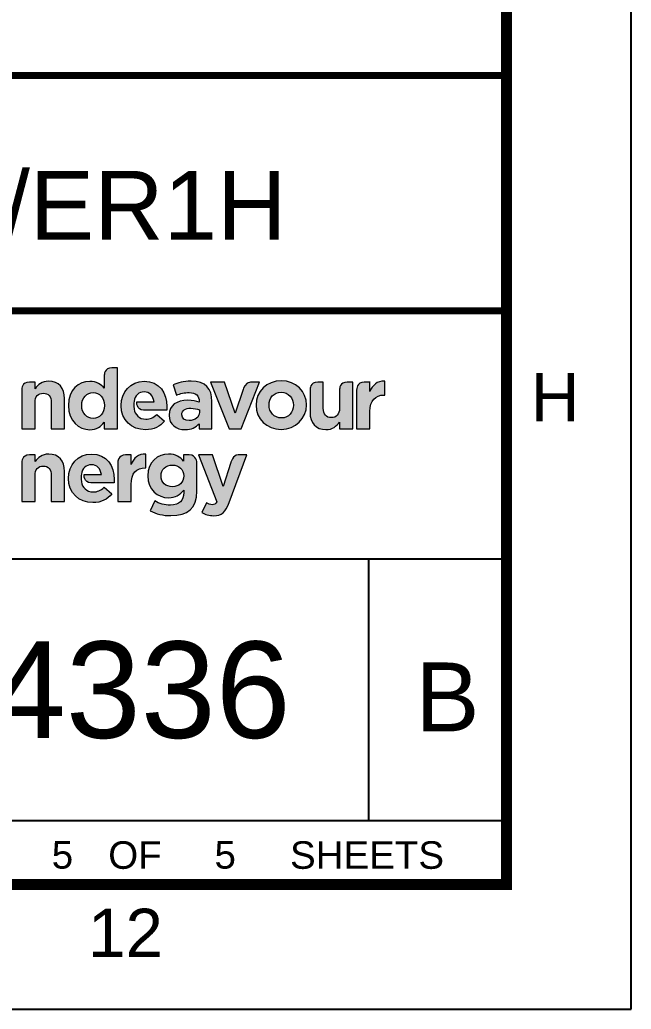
# Paper-space layout 'Retic (5)' of a CAD drawing. Header units: metres. Extents: x -30 to 775, y -5 to 571.
# Drawn here: x 730.1 to 774.5, y -5.5 to 66.4 of the extents above; entities that cross this region are included whole.
import ezdxf
from ezdxf.enums import TextEntityAlignment as Align

# ---------------------------------------------------------------- set-up
doc = ezdxf.new("R2010")
doc.units = ezdxf.units.M
doc.header["$LTSCALE"] = 0.7
for name, color, linetype in [('_User Miscellaneous1', 3, 'Continuous'), ('Notes', 7, 'Continuous'), ('SupportsUG_SP_EXT', 7, 'Continuous')]:
    doc.layers.add(name, color=color, linetype=linetype)
doc.layers.get('SupportsUG_SP_EXT').off()
doc.styles.add('ARIAL', font='arial.ttf', dxfattribs={"height": 2})
doc.styles.add('iecISOCP', font='isocp.shx')
doc.styles.get("Standard").update_dxf_attribs({"font": 'arial.ttf'})

# ---------------------------------------------------------------- blocks, each defined once
blk = doc.blocks.new('A1_FRAME_TITLE')
at = {"layer": '_User Miscellaneous1'}
h = blk.add_hatch(color=256, dxfattribs=at)
edge = h.paths.add_edge_path(flags=16)
edge.add_spline(control_points=[(745.371, 40.751), (745.371, 41.313), (744.999, 41.685), (744.551, 41.685), (744.102, 41.685), (743.723, 41.319), (743.723, 40.751), (743.723, 40.751), (743.723, 40.738), (743.723, 40.738), (743.723, 40.176), (744.102, 39.804), (744.551, 39.804), (744.999, 39.804), (745.371, 40.176), (745.371, 40.738), (745.371, 40.738), (745.371, 40.751), (745.371, 40.751)], knot_values=[0, 0, 0, 0, 1, 1, 1, 2, 2, 2, 3, 3, 3, 4, 4, 4, 5, 5, 5, 6, 6, 6, 6], degree=3, periodic=0)
edge = h.paths.add_edge_path()
edge.add_spline(control_points=[(745.359, 39.059), (745.359, 39.059), (745.359, 39.539), (745.359, 39.539), (745.126, 39.223), (744.803, 38.989), (744.305, 38.989), (743.515, 38.989), (742.764, 39.608), (742.764, 40.738), (742.764, 40.738), (742.764, 40.751), (742.764, 40.751), (742.764, 41.882), (743.503, 42.5), (744.305, 42.5), (744.816, 42.5), (745.131, 42.266), (745.359, 41.995), (745.359, 41.995), (745.359, 42.884), (745.359, 42.923), (745.359, 42.961), (745.361, 43.479), (745.915, 43.479), (746.303, 43.479), (746.319, 43.479), (746.319, 43.479), (746.319, 43.479), (746.319, 39.059), (746.319, 39.059), (746.319, 39.059), (745.359, 39.059), (745.359, 39.059)], knot_values=[0, 0, 0, 0, 1, 1, 1, 2, 2, 2, 3, 3, 3, 4, 4, 4, 5, 5, 5, 6, 6, 6, 7, 7, 7, 8, 8, 8, 9, 9, 9, 10, 10, 10, 11, 11, 11, 11], degree=3, periodic=0)
h = blk.add_hatch(color=256, dxfattribs=at)
edge = h.paths.add_edge_path()
edge.add_spline(control_points=[(741.516, 39.059), (741.516, 39.059), (741.516, 40.947), (741.516, 40.947), (741.516, 41.402), (741.301, 41.635), (740.935, 41.635), (740.568, 41.635), (740.335, 41.402), (740.335, 40.947), (740.335, 40.947), (740.335, 39.059), (740.335, 39.059), (740.335, 39.059), (739.375, 39.059), (739.375, 39.059), (739.375, 39.059), (739.376, 41.83), (739.375, 41.889), (739.374, 41.947), (739.374, 42.443), (739.932, 42.443), (740.335, 42.443), (740.335, 42.443), (740.335, 42.443), (740.335, 42.443), (740.335, 41.964), (740.335, 41.964), (740.556, 42.248), (740.84, 42.507), (741.326, 42.507), (742.053, 42.507), (742.476, 42.027), (742.476, 41.25), (742.476, 41.25), (742.476, 39.059), (742.476, 39.059), (742.476, 39.059), (741.516, 39.059), (741.516, 39.059)], knot_values=[0, 0, 0, 0, 1, 1, 1, 2, 2, 2, 3, 3, 3, 4, 4, 4, 5, 5, 5, 6, 6, 6, 7, 7, 7, 8, 8, 8, 9, 9, 9, 10, 10, 10, 11, 11, 11, 12, 12, 12, 13, 13, 13, 13], degree=3, periodic=0)
h = blk.add_hatch(color=256, dxfattribs=at)
edge = h.paths.add_edge_path()
edge.add_spline(control_points=[(748.259, 42.508), (747.274, 42.508), (746.585, 41.713), (746.585, 40.747), (746.585, 40.747), (746.585, 40.734), (746.585, 40.734), (746.585, 39.699), (747.337, 38.985), (748.354, 38.985), (748.966, 38.985), (749.421, 39.225), (749.736, 39.616), (749.736, 39.616), (749.187, 40.102), (749.187, 40.102), (748.922, 39.856), (748.688, 39.762), (748.366, 39.755), (747.902, 39.746), (747.573, 40.112), (747.527, 40.483), (747.487, 40.803), (747.501, 40.909), (747.523, 41.048), (747.589, 41.466), (747.861, 41.738), (748.259, 41.738), (748.663, 41.738), (748.916, 41.448), (748.973, 41.018), (748.973, 41.018), (747.712, 41.018), (747.712, 41.018), (747.712, 41.018), (747.689, 40.418), (748.215, 40.418), (748.741, 40.418), (749.894, 40.418), (749.894, 40.418), (749.901, 40.507), (749.907, 40.564), (749.907, 40.658), (749.907, 40.658), (749.907, 40.671), (749.907, 40.671), (749.907, 41.631), (749.389, 42.508), (748.259, 42.508)], knot_values=[0, 0, 0, 0, 1, 1, 1, 2, 2, 2, 3, 3, 3, 4, 4, 4, 5, 5, 5, 6, 6, 6, 7, 7, 7, 8, 8, 8, 9, 9, 9, 10, 10, 10, 11, 11, 11, 12, 12, 12, 13, 13, 13, 14, 14, 14, 15, 15, 15, 16, 16, 16, 16], degree=3, periodic=0)
h = blk.add_hatch(color=256, dxfattribs=at)
edge = h.paths.add_edge_path(flags=16)
edge.add_spline(control_points=[(752.265, 40.422), (752.101, 40.498), (751.886, 40.549), (751.652, 40.549), (751.242, 40.549), (750.99, 40.384), (750.99, 40.081), (750.99, 40.081), (750.99, 40.069), (750.99, 40.069), (750.99, 39.81), (751.204, 39.658), (751.514, 39.658), (751.962, 39.658), (752.265, 39.904), (752.265, 40.252), (752.265, 40.252), (752.265, 40.422), (752.265, 40.422)], knot_values=[0, 0, 0, 0, 1, 1, 1, 2, 2, 2, 3, 3, 3, 4, 4, 4, 5, 5, 5, 6, 6, 6, 6], degree=3, periodic=0)
edge = h.paths.add_edge_path()
edge.add_spline(control_points=[(752.246, 39.058), (752.246, 39.058), (752.246, 39.425), (752.246, 39.425), (752.012, 39.166), (751.69, 38.995), (751.223, 38.995), (750.586, 38.995), (750.061, 39.361), (750.061, 40.031), (750.061, 40.031), (750.061, 40.043), (750.061, 40.043), (750.061, 40.782), (750.623, 41.123), (751.425, 41.123), (751.766, 41.123), (752.012, 41.066), (752.252, 40.984), (752.252, 40.984), (752.252, 41.041), (752.252, 41.041), (752.252, 41.439), (752.006, 41.687), (751.526, 41.687), (751.16, 41.687), (750.901, 41.618), (750.592, 41.504), (750.592, 41.504), (750.352, 42.237), (750.352, 42.237), (750.724, 42.401), (751.091, 42.508), (751.665, 42.508), (752.714, 42.508), (753.175, 41.965), (753.175, 41.049), (753.175, 41.049), (753.175, 39.058), (753.175, 39.058), (753.175, 39.058), (752.246, 39.058), (752.246, 39.058)], knot_values=[0, 0, 0, 0, 1, 1, 1, 2, 2, 2, 3, 3, 3, 4, 4, 4, 5, 5, 5, 6, 6, 6, 7, 7, 7, 8, 8, 8, 9, 9, 9, 10, 10, 10, 11, 11, 11, 12, 12, 12, 13, 13, 13, 14, 14, 14, 14], degree=3, periodic=0)
h = blk.add_hatch(color=256, dxfattribs=at)
edge = h.paths.add_edge_path()
edge.add_spline(control_points=[(755.284, 39.059), (755.284, 39.059), (754.413, 39.059), (754.413, 39.059), (754.413, 39.059), (753.08, 42.446), (753.08, 42.446), (753.08, 42.446), (754.097, 42.446), (754.097, 42.446), (754.097, 42.446), (754.855, 40.202), (754.855, 40.202), (754.855, 40.202), (755.432, 41.915), (755.432, 41.915), (755.432, 41.915), (755.597, 42.446), (755.976, 42.446), (756.355, 42.446), (756.616, 42.446), (756.616, 42.446), (756.616, 42.446), (755.284, 39.059), (755.284, 39.059)], knot_values=[0, 0, 0, 0, 1, 1, 1, 2, 2, 2, 3, 3, 3, 4, 4, 4, 5, 5, 5, 6, 6, 6, 7, 7, 7, 8, 8, 8, 8], degree=3, periodic=0)
h = blk.add_hatch(color=256, dxfattribs=at)
edge = h.paths.add_edge_path(flags=16)
edge.add_spline(control_points=[(759.09, 40.776), (759.09, 41.275), (758.729, 41.711), (758.199, 41.711), (757.65, 41.711), (757.321, 41.288), (757.321, 40.789), (757.321, 40.789), (757.321, 40.776), (757.321, 40.776), (757.321, 40.278), (757.681, 39.842), (758.212, 39.842), (758.761, 39.842), (759.09, 40.265), (759.09, 40.764), (759.09, 40.764), (759.09, 40.776), (759.09, 40.776)], knot_values=[0, 0, 0, 0, 1, 1, 1, 2, 2, 2, 3, 3, 3, 4, 4, 4, 5, 5, 5, 6, 6, 6, 6], degree=3, periodic=0)
edge = h.paths.add_edge_path()
edge.add_spline(control_points=[(758.199, 39.015), (757.151, 39.015), (756.374, 39.791), (756.374, 40.764), (756.374, 40.764), (756.374, 40.776), (756.374, 40.776), (756.374, 41.749), (757.157, 42.538), (758.212, 42.538), (759.26, 42.538), (760.037, 41.762), (760.037, 40.789), (760.037, 40.789), (760.037, 40.776), (760.037, 40.776), (760.037, 39.804), (759.253, 39.015), (758.199, 39.015)], knot_values=[0, 0, 0, 0, 1, 1, 1, 2, 2, 2, 3, 3, 3, 4, 4, 4, 5, 5, 5, 6, 6, 6, 6], degree=3, periodic=0)
h = blk.add_hatch(color=256, dxfattribs=at)
edge = h.paths.add_edge_path()
edge.add_spline(control_points=[(762.436, 39.059), (762.436, 39.059), (762.436, 39.538), (762.436, 39.538), (762.215, 39.254), (761.931, 38.995), (761.444, 38.995), (760.718, 38.995), (760.295, 39.475), (760.295, 40.252), (760.295, 40.252), (760.295, 41.839), (760.295, 41.887), (760.295, 41.935), (760.291, 42.443), (760.848, 42.443), (761.255, 42.443), (761.255, 42.443), (761.255, 42.443), (761.255, 42.443), (761.255, 40.555), (761.255, 40.555), (761.255, 40.1), (761.47, 39.867), (761.836, 39.867), (762.202, 39.867), (762.436, 40.1), (762.436, 40.555), (762.436, 40.555), (762.436, 41.822), (762.436, 41.889), (762.436, 41.956), (762.441, 42.443), (762.993, 42.443), (763.396, 42.443), (763.396, 42.443), (763.396, 42.443), (763.396, 42.443), (763.396, 39.059), (763.396, 39.059), (763.396, 39.059), (762.436, 39.059), (762.436, 39.059)], knot_values=[0, 0, 0, 0, 1, 1, 1, 2, 2, 2, 3, 3, 3, 4, 4, 4, 5, 5, 5, 6, 6, 6, 7, 7, 7, 8, 8, 8, 9, 9, 9, 10, 10, 10, 11, 11, 11, 12, 12, 12, 13, 13, 13, 14, 14, 14, 14], degree=3, periodic=0)
h = blk.add_hatch(color=256, dxfattribs=at)
edge = h.paths.add_edge_path()
edge.add_spline(control_points=[(765.666, 41.503), (765.028, 41.503), (764.637, 41.118), (764.637, 40.309), (764.637, 40.309), (764.637, 39.059), (764.637, 39.059), (764.637, 39.059), (763.677, 39.059), (763.677, 39.059), (763.677, 39.059), (763.677, 41.857), (763.677, 41.888), (763.677, 41.919), (763.675, 42.444), (764.234, 42.444), (764.793, 42.444), (764.637, 42.444), (764.637, 42.444), (764.637, 42.444), (764.637, 41.762), (764.637, 41.762), (764.832, 42.229), (765.148, 42.532), (765.716, 42.507), (765.716, 42.507), (765.716, 41.503), (765.716, 41.503), (765.716, 41.503), (765.666, 41.503), (765.666, 41.503)], knot_values=[0, 0, 0, 0, 1, 1, 1, 2, 2, 2, 3, 3, 3, 4, 4, 4, 5, 5, 5, 6, 6, 6, 7, 7, 7, 8, 8, 8, 9, 9, 9, 10, 10, 10, 10], degree=3, periodic=0)
h = blk.add_hatch(color=256, dxfattribs=at)
edge = h.paths.add_edge_path()
edge.add_spline(control_points=[(741.516, 33.774), (741.516, 33.774), (741.516, 35.662), (741.516, 35.662), (741.516, 36.117), (741.301, 36.351), (740.935, 36.351), (740.568, 36.351), (740.335, 36.117), (740.335, 35.662), (740.335, 35.662), (740.335, 33.774), (740.335, 33.774), (740.335, 33.774), (739.375, 33.774), (739.375, 33.774), (739.375, 33.774), (739.376, 36.546), (739.375, 36.604), (739.374, 36.662), (739.374, 37.159), (739.932, 37.159), (740.335, 37.159), (740.335, 37.159), (740.335, 37.159), (740.335, 37.159), (740.335, 36.679), (740.335, 36.679), (740.556, 36.963), (740.84, 37.222), (741.326, 37.222), (742.053, 37.222), (742.476, 36.742), (742.476, 35.965), (742.476, 35.965), (742.476, 33.774), (742.476, 33.774), (742.476, 33.774), (741.516, 33.774), (741.516, 33.774)], knot_values=[0, 0, 0, 0, 1, 1, 1, 2, 2, 2, 3, 3, 3, 4, 4, 4, 5, 5, 5, 6, 6, 6, 7, 7, 7, 8, 8, 8, 9, 9, 9, 10, 10, 10, 11, 11, 11, 12, 12, 12, 13, 13, 13, 13], degree=3, periodic=0)
h = blk.add_hatch(color=256, dxfattribs=at)
edge = h.paths.add_edge_path()
edge.add_spline(control_points=[(744.437, 37.222), (743.452, 37.222), (742.764, 36.427), (742.764, 35.46), (742.764, 35.46), (742.764, 35.448), (742.764, 35.448), (742.764, 34.413), (743.515, 33.699), (744.532, 33.699), (745.144, 33.699), (745.599, 33.939), (745.915, 34.33), (745.915, 34.33), (745.365, 34.816), (745.365, 34.816), (745.1, 34.57), (744.866, 34.476), (744.545, 34.469), (744.08, 34.46), (743.752, 34.826), (743.705, 35.197), (743.665, 35.517), (743.679, 35.623), (743.701, 35.762), (743.767, 36.179), (744.039, 36.452), (744.437, 36.452), (744.841, 36.452), (745.094, 36.161), (745.151, 35.732), (745.151, 35.732), (743.89, 35.732), (743.89, 35.732), (743.89, 35.732), (743.867, 35.132), (744.393, 35.132), (744.919, 35.132), (746.073, 35.132), (746.073, 35.132), (746.079, 35.221), (746.085, 35.277), (746.085, 35.372), (746.085, 35.372), (746.085, 35.385), (746.085, 35.385), (746.085, 36.345), (745.567, 37.222), (744.437, 37.222)], knot_values=[0, 0, 0, 0, 1, 1, 1, 2, 2, 2, 3, 3, 3, 4, 4, 4, 5, 5, 5, 6, 6, 6, 7, 7, 7, 8, 8, 8, 9, 9, 9, 10, 10, 10, 11, 11, 11, 12, 12, 12, 13, 13, 13, 14, 14, 14, 15, 15, 15, 16, 16, 16, 16], degree=3, periodic=0)
h = blk.add_hatch(color=256, dxfattribs=at)
edge = h.paths.add_edge_path()
edge.add_spline(control_points=[(748.338, 36.214), (747.7, 36.214), (747.308, 35.829), (747.308, 35.021), (747.308, 35.021), (747.308, 33.77), (747.308, 33.77), (747.308, 33.77), (746.348, 33.77), (746.348, 33.77), (746.348, 33.77), (746.348, 36.568), (746.348, 36.599), (746.348, 36.63), (746.346, 37.155), (746.905, 37.155), (747.308, 37.155), (747.308, 37.155), (747.308, 37.155), (747.308, 37.155), (747.308, 36.473), (747.308, 36.473), (747.504, 36.94), (747.819, 37.244), (748.388, 37.219), (748.388, 37.219), (748.388, 36.214), (748.388, 36.214), (748.388, 36.214), (748.338, 36.214), (748.338, 36.214)], knot_values=[0, 0, 0, 0, 1, 1, 1, 2, 2, 2, 3, 3, 3, 4, 4, 4, 5, 5, 5, 6, 6, 6, 7, 7, 7, 8, 8, 8, 9, 9, 9, 10, 10, 10, 10], degree=3, periodic=0)
h = blk.add_hatch(color=256, dxfattribs=at)
edge = h.paths.add_edge_path(flags=16)
edge.add_spline(control_points=[(751.129, 35.643), (751.129, 36.105), (750.769, 36.427), (750.302, 36.427), (749.835, 36.427), (749.481, 36.105), (749.481, 35.643), (749.481, 35.643), (749.481, 35.631), (749.481, 35.631), (749.481, 35.164), (749.835, 34.848), (750.302, 34.848), (750.769, 34.848), (751.129, 35.17), (751.129, 35.631), (751.129, 35.631), (751.129, 35.643), (751.129, 35.643)], knot_values=[0, 0, 0, 0, 1, 1, 1, 2, 2, 2, 3, 3, 3, 4, 4, 4, 5, 5, 5, 6, 6, 6, 6], degree=3, periodic=0)
edge = h.paths.add_edge_path()
edge.add_spline(control_points=[(750.188, 32.751), (749.639, 32.751), (749.121, 32.878), (748.692, 33.105), (748.692, 33.105), (749.02, 33.825), (749.02, 33.825), (749.367, 33.629), (749.715, 33.515), (750.164, 33.515), (750.82, 33.515), (751.129, 33.832), (751.129, 34.437), (751.129, 34.437), (751.129, 34.602), (751.129, 34.602), (750.845, 34.261), (750.536, 34.053), (750.024, 34.053), (749.235, 34.053), (748.521, 34.627), (748.521, 35.631), (748.521, 35.631), (748.521, 35.643), (748.521, 35.643), (748.521, 36.654), (749.248, 37.222), (750.024, 37.222), (750.548, 37.222), (750.858, 37.001), (751.117, 36.717), (751.117, 36.717), (751.117, 37.159), (751.117, 37.159), (751.117, 37.159), (751.117, 37.159), (751.523, 37.159), (752.081, 37.159), (752.077, 36.6), (752.077, 36.6), (752.077, 36.6), (752.077, 34.539), (752.077, 34.539), (752.077, 33.263), (751.445, 32.751), (750.188, 32.751)], knot_values=[0, 0, 0, 0, 1, 1, 1, 2, 2, 2, 3, 3, 3, 4, 4, 4, 5, 5, 5, 6, 6, 6, 7, 7, 7, 8, 8, 8, 9, 9, 9, 10, 10, 10, 11, 11, 11, 12, 12, 12, 13, 13, 13, 14, 14, 14, 15, 15, 15, 15], degree=3, periodic=0)
h = blk.add_hatch(color=256, dxfattribs=at)
edge = h.paths.add_edge_path()
edge.add_spline(control_points=[(754.415, 33.695), (754.156, 33.006), (753.878, 32.748), (753.304, 32.748), (752.956, 32.748), (752.697, 32.836), (752.451, 32.981), (752.451, 32.981), (752.773, 33.676), (752.773, 33.676), (752.9, 33.6), (753.057, 33.543), (753.184, 33.543), (753.348, 33.543), (753.436, 33.594), (753.519, 33.764), (753.519, 33.764), (752.192, 37.162), (752.192, 37.162), (752.192, 37.162), (753.209, 37.162), (753.209, 37.162), (753.209, 37.162), (753.979, 34.857), (753.979, 34.857), (753.979, 34.857), (754.539, 36.604), (754.539, 36.604), (754.539, 36.604), (754.71, 37.162), (755.07, 37.162), (755.429, 37.162), (755.716, 37.162), (755.716, 37.162), (755.716, 37.162), (754.415, 33.695), (754.415, 33.695)], knot_values=[0, 0, 0, 0, 1, 1, 1, 2, 2, 2, 3, 3, 3, 4, 4, 4, 5, 5, 5, 6, 6, 6, 7, 7, 7, 8, 8, 8, 9, 9, 9, 10, 10, 10, 11, 11, 11, 12, 12, 12, 12], degree=3, periodic=0)
at = {"layer": '_User Miscellaneous1', "lineweight": 0}
for points, knots in [([(745.359, 39.059), (745.359, 39.059), (745.359, 39.539), (745.359, 39.539), (745.126, 39.223), (744.803, 38.989), (744.305, 38.989), (743.515, 38.989), (742.764, 39.608), (742.764, 40.738), (742.764, 40.738), (742.764, 40.751), (742.764, 40.751), (742.764, 41.882), (743.503, 42.5), (744.305, 42.5), (744.816, 42.5), (745.131, 42.266), (745.359, 41.995), (745.359, 41.995), (745.359, 42.884), (745.359, 42.923), (745.359, 42.961), (745.361, 43.479), (745.915, 43.479), (746.303, 43.479), (746.319, 43.479), (746.319, 43.479), (746.319, 43.479), (746.319, 39.059), (746.319, 39.059), (746.319, 39.059), (745.359, 39.059), (745.359, 39.059)], [0, 0, 0, 0, 1, 1, 1, 2, 2, 2, 3, 3, 3, 4, 4, 4, 5, 5, 5, 6, 6, 6, 7, 7, 7, 8, 8, 8, 9, 9, 9, 10, 10, 10, 11, 11, 11, 11]), ([(741.516, 39.059), (741.516, 39.059), (741.516, 40.947), (741.516, 40.947), (741.516, 41.402), (741.301, 41.635), (740.935, 41.635), (740.568, 41.635), (740.335, 41.402), (740.335, 40.947), (740.335, 40.947), (740.335, 39.059), (740.335, 39.059), (740.335, 39.059), (739.375, 39.059), (739.375, 39.059), (739.375, 39.059), (739.376, 41.83), (739.375, 41.889), (739.374, 41.947), (739.374, 42.443), (739.932, 42.443), (740.335, 42.443), (740.335, 42.443), (740.335, 42.443), (740.335, 42.443), (740.335, 41.964), (740.335, 41.964), (740.556, 42.248), (740.84, 42.507), (741.326, 42.507), (742.053, 42.507), (742.476, 42.027), (742.476, 41.25), (742.476, 41.25), (742.476, 39.059), (742.476, 39.059), (742.476, 39.059), (741.516, 39.059), (741.516, 39.059)], [0, 0, 0, 0, 1, 1, 1, 2, 2, 2, 3, 3, 3, 4, 4, 4, 5, 5, 5, 6, 6, 6, 7, 7, 7, 8, 8, 8, 9, 9, 9, 10, 10, 10, 11, 11, 11, 12, 12, 12, 13, 13, 13, 13]), ([(748.259, 42.508), (747.274, 42.508), (746.585, 41.713), (746.585, 40.747), (746.585, 40.747), (746.585, 40.734), (746.585, 40.734), (746.585, 39.699), (747.337, 38.985), (748.354, 38.985), (748.966, 38.985), (749.421, 39.225), (749.736, 39.616), (749.736, 39.616), (749.187, 40.102), (749.187, 40.102), (748.922, 39.856), (748.688, 39.762), (748.366, 39.755), (747.902, 39.746), (747.573, 40.112), (747.527, 40.483), (747.487, 40.803), (747.501, 40.909), (747.523, 41.048), (747.589, 41.466), (747.861, 41.738), (748.259, 41.738), (748.663, 41.738), (748.916, 41.448), (748.973, 41.018), (748.973, 41.018), (747.712, 41.018), (747.712, 41.018), (747.712, 41.018), (747.689, 40.418), (748.215, 40.418), (748.741, 40.418), (749.894, 40.418), (749.894, 40.418), (749.901, 40.507), (749.907, 40.564), (749.907, 40.658), (749.907, 40.658), (749.907, 40.671), (749.907, 40.671), (749.907, 41.631), (749.389, 42.508), (748.259, 42.508)], [0, 0, 0, 0, 1, 1, 1, 2, 2, 2, 3, 3, 3, 4, 4, 4, 5, 5, 5, 6, 6, 6, 7, 7, 7, 8, 8, 8, 9, 9, 9, 10, 10, 10, 11, 11, 11, 12, 12, 12, 13, 13, 13, 14, 14, 14, 15, 15, 15, 16, 16, 16, 16]), ([(752.246, 39.058), (752.246, 39.058), (752.246, 39.425), (752.246, 39.425), (752.012, 39.166), (751.69, 38.995), (751.223, 38.995), (750.586, 38.995), (750.061, 39.361), (750.061, 40.031), (750.061, 40.031), (750.061, 40.043), (750.061, 40.043), (750.061, 40.782), (750.623, 41.123), (751.425, 41.123), (751.766, 41.123), (752.012, 41.066), (752.252, 40.984), (752.252, 40.984), (752.252, 41.041), (752.252, 41.041), (752.252, 41.439), (752.006, 41.687), (751.526, 41.687), (751.16, 41.687), (750.901, 41.618), (750.592, 41.504), (750.592, 41.504), (750.352, 42.237), (750.352, 42.237), (750.724, 42.401), (751.091, 42.508), (751.665, 42.508), (752.714, 42.508), (753.175, 41.965), (753.175, 41.049), (753.175, 41.049), (753.175, 39.058), (753.175, 39.058), (753.175, 39.058), (752.246, 39.058), (752.246, 39.058)], [0, 0, 0, 0, 1, 1, 1, 2, 2, 2, 3, 3, 3, 4, 4, 4, 5, 5, 5, 6, 6, 6, 7, 7, 7, 8, 8, 8, 9, 9, 9, 10, 10, 10, 11, 11, 11, 12, 12, 12, 13, 13, 13, 14, 14, 14, 14]), ([(755.284, 39.059), (755.284, 39.059), (754.413, 39.059), (754.413, 39.059), (754.413, 39.059), (753.08, 42.446), (753.08, 42.446), (753.08, 42.446), (754.097, 42.446), (754.097, 42.446), (754.097, 42.446), (754.855, 40.202), (754.855, 40.202), (754.855, 40.202), (755.432, 41.915), (755.432, 41.915), (755.432, 41.915), (755.597, 42.446), (755.976, 42.446), (756.355, 42.446), (756.616, 42.446), (756.616, 42.446), (756.616, 42.446), (755.284, 39.059), (755.284, 39.059)], [0, 0, 0, 0, 1, 1, 1, 2, 2, 2, 3, 3, 3, 4, 4, 4, 5, 5, 5, 6, 6, 6, 7, 7, 7, 8, 8, 8, 8]), ([(758.199, 39.015), (757.151, 39.015), (756.374, 39.791), (756.374, 40.764), (756.374, 40.764), (756.374, 40.776), (756.374, 40.776), (756.374, 41.749), (757.157, 42.538), (758.212, 42.538), (759.26, 42.538), (760.037, 41.762), (760.037, 40.789), (760.037, 40.789), (760.037, 40.776), (760.037, 40.776), (760.037, 39.804), (759.253, 39.015), (758.199, 39.015)], [0, 0, 0, 0, 1, 1, 1, 2, 2, 2, 3, 3, 3, 4, 4, 4, 5, 5, 5, 6, 6, 6, 6]), ([(762.436, 39.059), (762.436, 39.059), (762.436, 39.538), (762.436, 39.538), (762.215, 39.254), (761.931, 38.995), (761.444, 38.995), (760.718, 38.995), (760.295, 39.475), (760.295, 40.252), (760.295, 40.252), (760.295, 41.839), (760.295, 41.887), (760.295, 41.935), (760.291, 42.443), (760.848, 42.443), (761.255, 42.443), (761.255, 42.443), (761.255, 42.443), (761.255, 42.443), (761.255, 40.555), (761.255, 40.555), (761.255, 40.1), (761.47, 39.867), (761.836, 39.867), (762.202, 39.867), (762.436, 40.1), (762.436, 40.555), (762.436, 40.555), (762.436, 41.822), (762.436, 41.889), (762.436, 41.956), (762.441, 42.443), (762.993, 42.443), (763.396, 42.443), (763.396, 42.443), (763.396, 42.443), (763.396, 42.443), (763.396, 39.059), (763.396, 39.059), (763.396, 39.059), (762.436, 39.059), (762.436, 39.059)], [0, 0, 0, 0, 1, 1, 1, 2, 2, 2, 3, 3, 3, 4, 4, 4, 5, 5, 5, 6, 6, 6, 7, 7, 7, 8, 8, 8, 9, 9, 9, 10, 10, 10, 11, 11, 11, 12, 12, 12, 13, 13, 13, 14, 14, 14, 14]), ([(765.666, 41.503), (765.028, 41.503), (764.637, 41.118), (764.637, 40.309), (764.637, 40.309), (764.637, 39.059), (764.637, 39.059), (764.637, 39.059), (763.677, 39.059), (763.677, 39.059), (763.677, 39.059), (763.677, 41.857), (763.677, 41.888), (763.677, 41.919), (763.675, 42.444), (764.234, 42.444), (764.793, 42.444), (764.637, 42.444), (764.637, 42.444), (764.637, 42.444), (764.637, 41.762), (764.637, 41.762), (764.832, 42.229), (765.148, 42.532), (765.716, 42.507), (765.716, 42.507), (765.716, 41.503), (765.716, 41.503), (765.716, 41.503), (765.666, 41.503), (765.666, 41.503)], [0, 0, 0, 0, 1, 1, 1, 2, 2, 2, 3, 3, 3, 4, 4, 4, 5, 5, 5, 6, 6, 6, 7, 7, 7, 8, 8, 8, 9, 9, 9, 10, 10, 10, 10]), ([(745.371, 40.751), (745.371, 41.313), (744.999, 41.685), (744.551, 41.685), (744.102, 41.685), (743.723, 41.319), (743.723, 40.751), (743.723, 40.751), (743.723, 40.738), (743.723, 40.738), (743.723, 40.176), (744.102, 39.804), (744.551, 39.804), (744.999, 39.804), (745.371, 40.176), (745.371, 40.738), (745.371, 40.738), (745.371, 40.751), (745.371, 40.751)], [0, 0, 0, 0, 1, 1, 1, 2, 2, 2, 3, 3, 3, 4, 4, 4, 5, 5, 5, 6, 6, 6, 6]), ([(759.09, 40.776), (759.09, 41.275), (758.729, 41.711), (758.199, 41.711), (757.65, 41.711), (757.321, 41.288), (757.321, 40.789), (757.321, 40.789), (757.321, 40.776), (757.321, 40.776), (757.321, 40.278), (757.681, 39.842), (758.212, 39.842), (758.761, 39.842), (759.09, 40.265), (759.09, 40.764), (759.09, 40.764), (759.09, 40.776), (759.09, 40.776)], [0, 0, 0, 0, 1, 1, 1, 2, 2, 2, 3, 3, 3, 4, 4, 4, 5, 5, 5, 6, 6, 6, 6]), ([(752.265, 40.422), (752.101, 40.498), (751.886, 40.549), (751.652, 40.549), (751.242, 40.549), (750.99, 40.384), (750.99, 40.081), (750.99, 40.081), (750.99, 40.069), (750.99, 40.069), (750.99, 39.81), (751.204, 39.658), (751.514, 39.658), (751.962, 39.658), (752.265, 39.904), (752.265, 40.252), (752.265, 40.252), (752.265, 40.422), (752.265, 40.422)], [0, 0, 0, 0, 1, 1, 1, 2, 2, 2, 3, 3, 3, 4, 4, 4, 5, 5, 5, 6, 6, 6, 6]), ([(741.516, 33.774), (741.516, 33.774), (741.516, 35.662), (741.516, 35.662), (741.516, 36.117), (741.301, 36.351), (740.935, 36.351), (740.568, 36.351), (740.335, 36.117), (740.335, 35.662), (740.335, 35.662), (740.335, 33.774), (740.335, 33.774), (740.335, 33.774), (739.375, 33.774), (739.375, 33.774), (739.375, 33.774), (739.376, 36.546), (739.375, 36.604), (739.374, 36.662), (739.374, 37.159), (739.932, 37.159), (740.335, 37.159), (740.335, 37.159), (740.335, 37.159), (740.335, 37.159), (740.335, 36.679), (740.335, 36.679), (740.556, 36.963), (740.84, 37.222), (741.326, 37.222), (742.053, 37.222), (742.476, 36.742), (742.476, 35.965), (742.476, 35.965), (742.476, 33.774), (742.476, 33.774), (742.476, 33.774), (741.516, 33.774), (741.516, 33.774)], [0, 0, 0, 0, 1, 1, 1, 2, 2, 2, 3, 3, 3, 4, 4, 4, 5, 5, 5, 6, 6, 6, 7, 7, 7, 8, 8, 8, 9, 9, 9, 10, 10, 10, 11, 11, 11, 12, 12, 12, 13, 13, 13, 13]), ([(744.437, 37.222), (743.452, 37.222), (742.764, 36.427), (742.764, 35.46), (742.764, 35.46), (742.764, 35.448), (742.764, 35.448), (742.764, 34.413), (743.515, 33.699), (744.532, 33.699), (745.144, 33.699), (745.599, 33.939), (745.915, 34.33), (745.915, 34.33), (745.365, 34.816), (745.365, 34.816), (745.1, 34.57), (744.866, 34.476), (744.545, 34.469), (744.08, 34.46), (743.752, 34.826), (743.705, 35.197), (743.665, 35.517), (743.679, 35.623), (743.701, 35.762), (743.767, 36.179), (744.039, 36.452), (744.437, 36.452), (744.841, 36.452), (745.094, 36.161), (745.151, 35.732), (745.151, 35.732), (743.89, 35.732), (743.89, 35.732), (743.89, 35.732), (743.867, 35.132), (744.393, 35.132), (744.919, 35.132), (746.073, 35.132), (746.073, 35.132), (746.079, 35.221), (746.085, 35.277), (746.085, 35.372), (746.085, 35.372), (746.085, 35.385), (746.085, 35.385), (746.085, 36.345), (745.567, 37.222), (744.437, 37.222)], [0, 0, 0, 0, 1, 1, 1, 2, 2, 2, 3, 3, 3, 4, 4, 4, 5, 5, 5, 6, 6, 6, 7, 7, 7, 8, 8, 8, 9, 9, 9, 10, 10, 10, 11, 11, 11, 12, 12, 12, 13, 13, 13, 14, 14, 14, 15, 15, 15, 16, 16, 16, 16]), ([(748.338, 36.214), (747.7, 36.214), (747.308, 35.829), (747.308, 35.021), (747.308, 35.021), (747.308, 33.77), (747.308, 33.77), (747.308, 33.77), (746.348, 33.77), (746.348, 33.77), (746.348, 33.77), (746.348, 36.568), (746.348, 36.599), (746.348, 36.63), (746.346, 37.155), (746.905, 37.155), (747.308, 37.155), (747.308, 37.155), (747.308, 37.155), (747.308, 37.155), (747.308, 36.473), (747.308, 36.473), (747.504, 36.94), (747.819, 37.244), (748.388, 37.219), (748.388, 37.219), (748.388, 36.214), (748.388, 36.214), (748.388, 36.214), (748.338, 36.214), (748.338, 36.214)], [0, 0, 0, 0, 1, 1, 1, 2, 2, 2, 3, 3, 3, 4, 4, 4, 5, 5, 5, 6, 6, 6, 7, 7, 7, 8, 8, 8, 9, 9, 9, 10, 10, 10, 10]), ([(750.188, 32.751), (749.639, 32.751), (749.121, 32.878), (748.692, 33.105), (748.692, 33.105), (749.02, 33.825), (749.02, 33.825), (749.367, 33.629), (749.715, 33.515), (750.164, 33.515), (750.82, 33.515), (751.129, 33.832), (751.129, 34.437), (751.129, 34.437), (751.129, 34.602), (751.129, 34.602), (750.845, 34.261), (750.536, 34.053), (750.024, 34.053), (749.235, 34.053), (748.521, 34.627), (748.521, 35.631), (748.521, 35.631), (748.521, 35.643), (748.521, 35.643), (748.521, 36.654), (749.248, 37.222), (750.024, 37.222), (750.548, 37.222), (750.858, 37.001), (751.117, 36.717), (751.117, 36.717), (751.117, 37.159), (751.117, 37.159), (751.117, 37.159), (751.117, 37.159), (751.523, 37.159), (752.081, 37.159), (752.077, 36.6), (752.077, 36.6), (752.077, 36.6), (752.077, 34.539), (752.077, 34.539), (752.077, 33.263), (751.445, 32.751), (750.188, 32.751)], [0, 0, 0, 0, 1, 1, 1, 2, 2, 2, 3, 3, 3, 4, 4, 4, 5, 5, 5, 6, 6, 6, 7, 7, 7, 8, 8, 8, 9, 9, 9, 10, 10, 10, 11, 11, 11, 12, 12, 12, 13, 13, 13, 14, 14, 14, 15, 15, 15, 15]), ([(754.415, 33.695), (754.156, 33.006), (753.878, 32.748), (753.304, 32.748), (752.956, 32.748), (752.697, 32.836), (752.451, 32.981), (752.451, 32.981), (752.773, 33.676), (752.773, 33.676), (752.9, 33.6), (753.057, 33.543), (753.184, 33.543), (753.348, 33.543), (753.436, 33.594), (753.519, 33.764), (753.519, 33.764), (752.192, 37.162), (752.192, 37.162), (752.192, 37.162), (753.209, 37.162), (753.209, 37.162), (753.209, 37.162), (753.979, 34.857), (753.979, 34.857), (753.979, 34.857), (754.539, 36.604), (754.539, 36.604), (754.539, 36.604), (754.71, 37.162), (755.07, 37.162), (755.429, 37.162), (755.716, 37.162), (755.716, 37.162), (755.716, 37.162), (754.415, 33.695), (754.415, 33.695)], [0, 0, 0, 0, 1, 1, 1, 2, 2, 2, 3, 3, 3, 4, 4, 4, 5, 5, 5, 6, 6, 6, 7, 7, 7, 8, 8, 8, 9, 9, 9, 10, 10, 10, 11, 11, 11, 12, 12, 12, 12]), ([(751.129, 35.643), (751.129, 36.105), (750.769, 36.427), (750.302, 36.427), (749.835, 36.427), (749.481, 36.105), (749.481, 35.643), (749.481, 35.643), (749.481, 35.631), (749.481, 35.631), (749.481, 35.164), (749.835, 34.848), (750.302, 34.848), (750.769, 34.848), (751.129, 35.17), (751.129, 35.631), (751.129, 35.631), (751.129, 35.643), (751.129, 35.643)], [0, 0, 0, 0, 1, 1, 1, 2, 2, 2, 3, 3, 3, 4, 4, 4, 5, 5, 5, 6, 6, 6, 6])]:
    blk.add_open_spline(points, degree=3, knots=knots, dxfattribs=at)
at = {"layer": 'Notes', "color": 7}
for p, q in [((704.572, 29.618), (774.572, 29.618)), ((764.572, 10.618), (764.572, 29.618)), ((720.572, 10.618), (774.572, 10.618))]:
    blk.add_line(p, q, dxfattribs=at)
at = {"layer": 'Notes', "color": 7, "linetype": 'Continuous'}
blk.add_lwpolyline([(-20.593, -3.071), (783.602, -3.071), (783.602, 573.257), (-20.593, 573.257)], close=True, dxfattribs=at)
for points, const_width in [([(-11.549, 5.973), (774.558, 5.973), (774.558, 564.213), (-11.549, 564.213)], 0.8), ([(704.572, 47.618), (774.572, 47.618), (774.572, 64.7), (704.572, 64.7)], 0.5)]:
    blk.add_lwpolyline(points, close=True, dxfattribs=dict(at, const_width=const_width))
at = {"layer": 'Notes', "color": 7, "linetype": 'Continuous', "const_width": 0.5, "flags": 128}
blk.add_lwpolyline([(-11.549, 47.618), (774.558, 47.618)], dxfattribs=at)
at = {"layer": 'Notes', "color": 7, "style": 'ARIAL'}
for s, p in [('H', (776.308, 39.603)), ('12', (744.181, 0.723))]:
    blk.add_text(s, height=3.5, dxfattribs=at).set_placement(p)
blk.add_text('SHEET No         OF            SHEETS', height=2, dxfattribs=at).set_placement((747.511, 8.119), align=Align.MIDDLE_CENTER)
at = {"layer": 'Notes', "color": 7}
blk.add_attdef('EPD_REF_NO', text='', height=5, dxfattribs=at).set_placement((739.572, 52.772), align=Align.CENTER)
at = {"layer": 'Notes', "color": 3, "style": 'iecISOCP', "flags": 8}
blk.add_attdef('VERSION_NO', text='', height=2.5, rotation=90, dxfattribs=at).set_placement((252.268, 44.54), align=Align.MIDDLE_CENTER)
at = {"layer": 'Notes', "color": 7, "style": 'ARIAL'}
for tag, p in [('CAP_NO', (463.393, 43.457)), ('IE_NUM', (463.255, 37.81)), ('REF_No_1', (285.446, 32.31)), ('REF_1', (307.006, 32.31)), ('GEN_WO', (391.914, 31.763)), ('HV_SWITCH', (463.669, 32.163)), ('REF_No_2', (285.446, 26.31)), ('REF_2', (307.006, 26.31)), ('OH_WO', (391.914, 25.812)), ('UBD_REF', (463.255, 25.828)), ('REF_No_3', (285.446, 20.31)), ('REF_3', (307.006, 20.31)), ('UG_WO', (391.914, 20.052)), ('GIS_MAP_No', (463.255, 20.043)), ('REF_No_4', (285.446, 14.31)), ('REF_4', (307.006, 14.31)), ('SUB_WO', (391.914, 13.812)), ('HV_OP_DIAG', (463.532, 14.199)), ('LGA', (463.151, 7.777))]:
    blk.add_attdef(tag, p, '', height=2, dxfattribs=at)
at = {"layer": 'Notes', "color": 7, "style": 'ARIAL', "width": 1.1}
for tag, p in [('T1', (634.579, 39.465)), ('T2', (634.579, 34.346)), ('T3', (634.579, 28.92)), ('T4', (634.579, 23.657)), ('T5', (634.579, 18.231)), ('T6', (634.579, 12.969))]:
    blk.add_attdef(tag, text='', height=3.5, dxfattribs=at).set_placement(p, align=Align.CENTER)
at = {"layer": 'Notes', "color": 7, "style": 'ARIAL'}
for tag, height, p in [('scale', 2, (517.961, 33.269)), ('DRAWN', 2, (517.961, 24.931)), ('REV', 5, (770.26, 17.095)), ('CHD', 2, (517.961, 8.931)), ('DESIGN', 2, (555.822, 9.155))]:
    blk.add_attdef(tag, text='', height=height, dxfattribs=at).set_placement(p, align=Align.CENTER)
blk.add_attdef('NUM', text='', height=7, dxfattribs=at).set_placement((742.572, 20.118), align=Align.MIDDLE_CENTER)
for tag, p in [('NS', (742.326, 8.119)), ('SHTS', (754.136, 8.119))]:
    blk.add_attdef(tag, text='', height=2, dxfattribs=at).set_placement(p, align=Align.MIDDLE)
at = {"layer": 'Notes', "style": 'iecISOCP'}
blk.add_attdef('ExportID', (-11.526, 2.346), '', height=2.5, dxfattribs=at)
at = {"layer": 'Notes', "style": 'iecISOCP', "flags": 1}
for tag, p in [('ProjectType', (-6.433, -26.841)), ('DrawingNumber', (14.907, -26.847)), ('ExportDate', (39.677, -26.833)), ('ExportUserName', (48.547, -26.844)), ('DesignerCompanyName', (60.877, -26.837)), ('ExportAreaOfInterest', (76.493, -26.857)), ('GIS_SUCCESS', (91.39, -26.824)), ('CAD_SUCCESS', (101.181, -26.827)), ('ExportCategories', (119.476, -26.841)), ('ProjectNumber', (2.953, -26.862)), ('ProjectDescription', (26.957, -26.869)), ('DEPOTCODE', (111.499, -26.921)), ('Comments', (133.778, -26.927)), ('EPD_-_VERSION_1.5', (141.195, -26.927))]:
    blk.add_attdef(tag, p, '', height=1, dxfattribs=at)

psp = doc.layouts.new('Retic (5)')

# ---------------------------------------------------------------- block references
at = {"layer": 'SupportsUG_SP_EXT'}
ref = psp.add_blockref('A1_FRAME_TITLE', (-9.082, -2.39), dxfattribs=at)
ref.add_attrib('NUM', '504336', dxfattribs={"layer": 'Notes', "color": 7, "height": 7, "style": 'ARIAL'}).set_placement((733.49, 17.728), align=Align.MIDDLE_CENTER)
ref.add_attrib('REV', 'B', dxfattribs={"layer": 'Notes', "color": 7, "height": 5, "style": 'ARIAL'}).set_placement((761.178, 14.705), align=Align.CENTER)
ref.add_attrib('NS', '5', dxfattribs={"layer": 'Notes', "color": 7, "height": 2, "style": 'ARIAL'}).set_placement((733.244, 5.729), align=Align.MIDDLE)
ref.add_attrib('SHTS', '5', dxfattribs={"layer": 'Notes', "color": 7, "height": 2, "style": 'ARIAL'}).set_placement((745.054, 5.729), align=Align.MIDDLE)
ref.add_attrib('EPD_REF_NO', '4/405/ER1H', dxfattribs={"layer": 'Notes', "color": 7, "height": 5}).set_placement((730.49, 50.382), align=Align.CENTER)

doc.saveas('drawing.dxf')
